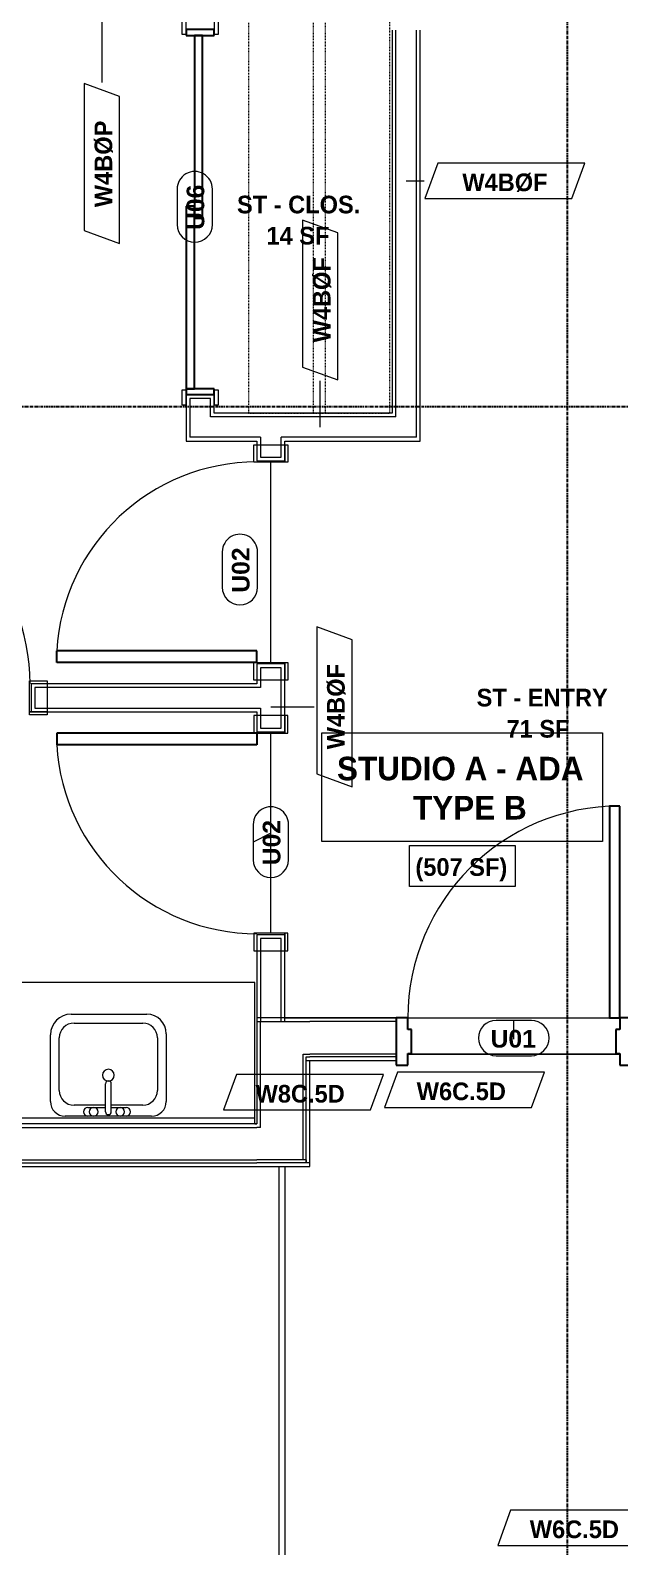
# Model space of a CAD drawing. Header units: inches. Extents: x -4058 to -1781, y 9814 to 12264.
# Drawn here: x -3245.6 to -3145.4, y 11653.6 to 11911.1 of the extents above; entities that cross this region are included whole.
import ezdxf

# ---------------------------------------------------------------- set-up
doc = ezdxf.new("R2010")
doc.units = ezdxf.units.IN
doc.header["$MEASUREMENT"] = 0
doc.linetypes.add('Dash', pattern=[0.25, 0.125, -0.125])
doc.linetypes.add('Grid Line 1_2_', pattern=[0.875, 0.5, -0.125, 0.125, -0.125])
for name, color, linetype, lineweight in [('0-1', 7, 'Continuous', 5), ('0-3', 8, 'Continuous', 9), ('A-AREA-IDEN', 2, 'Continuous', 9), ('A-DOOR-1', 7, 'Continuous', 9), ('A-DOOR-2', 10, 'Continuous', 30), ('A-DOOR-3', 31, 'Continuous', 9), ('A-DOOR-4', 31, 'Continuous', 30), ('A-DOOR-FRAM-2', 10, 'Continuous', 30), ('A-DOOR-FRAM-3', 31, 'Continuous', 30), ('A-DOOR-IDEN', 31, 'Continuous', 9), ('A-FLOR-1', 7, 'Continuous', 9), ('A-FLOR-2', 192, 'Continuous', 9), ('A-WALL', 113, 'Continuous', 18), ('A-WALL-2', 250, 'Continuous', 18), ('A-WALL-3', 113, 'Continuous', 9), ('A-WALL-IDEN', 211, 'Continuous', 9), ('I-WALL-1', 7, 'Continuous', 9), ('P-SANR-FIXT', 6, 'Continuous', 9), ('Q-CASE', 31, 'Continuous', 9), ('Q-CASE-HDLN', 31, 'Dash', 9), ('S-GRID-1', 1, 'Grid Line 1_2_', 30)]:
    doc.layers.add(name, color=color, linetype=linetype, lineweight=lineweight)
doc.styles.add('Arial_B', font='arialbd.ttf', dxfattribs={"height": 3})
doc.styles.add('Century Gothic_B', font='GOTHICB.TTF', dxfattribs={"height": 3})
doc.styles.add('Century Gothic_B_1', font='GOTHICB.TTF', dxfattribs={"height": 4})

# ---------------------------------------------------------------- blocks, each defined once
blk = doc.blocks.new('CTR - 1st Phase - Shell_rvt-1-UNIT PLANS - 2ND FLOOR')
at = {"layer": 'A-FLOR-1'}
for p, q in [((-3181.44, 11737.24), (-3145.44, 11737.24)), ((-3145.44, 11737.24), (-3181.44, 11737.24)), ((-3203.32, 11647.86), (-3203.32, 11718.11)), ((-3202.37, 11718.11), (-3202.37, 11647.86))]:
    blk.add_line(p, q, dxfattribs=at)
blk = doc.blocks.new('HOLLOW METAL - UNIT DOOR-2191978-UNIT PLANS - 2ND FLOOR')
at = {"layer": 'A-DOOR-1'}
blk.add_arc((18, 3.875), 36, 90, 180, dxfattribs=at)
at = {"layer": 'A-DOOR-2'}
for p, q in [((18, 39.875), (16.25, 39.875)), ((16.25, 39.875), (16.25, 3.875)), ((18, 3.875), (18, 39.875)), ((16.25, 3.875), (18, 3.875))]:
    blk.add_line(p, q, dxfattribs=at)
at = {"layer": 'A-DOOR-FRAM-2'}
for p, q in [((-18, 3.875), (-20, 3.875)), ((-20, 3.875), (-20, -4.125)), ((-18, 1.9375), (-18, 3.875)), ((18, 3.875), (18, 1.9375)), ((20, 3.875), (18, 3.875)), ((20, -4.125), (20, 3.875)), ((-17.375, 1.9375), (-18, 1.9375)), ((-17.375, -2.1875), (-17.375, 1.9375)), ((18, 1.9375), (17.375, 1.9375)), ((17.375, 1.9375), (17.375, -2.1875)), ((-18, -4.125), (-18, -2.1875)), ((-18, -2.1875), (-17.375, -2.1875)), ((17.375, -2.1875), (18, -2.1875)), ((18, -2.1875), (18, -4.125)), ((-20, -4.125), (-18, -4.125)), ((18, -4.125), (20, -4.125))]:
    blk.add_line(p, q, dxfattribs=at)
blk = doc.blocks.new('CTR - 1st Phase - Common Walls_rvt-1-UNIT PLANS - 2ND FLOOR')
at = {"layer": 'A-WALL-2'}
for p, q in [((-3206.47, 11742.74), (-3199.22, 11742.74)), ((-3206.47, 11724.74), (-3206.47, 11742.74)), ((-3199.22, 11742.74), (-3198.1, 11742.74)), ((-3183.44, 11742.74), (-3198.1, 11742.74)), ((-3199.22, 11737.24), (-3198.72, 11737.24)), ((-3199.22, 11719.24), (-3199.22, 11737.24)), ((-3198.72, 11737.24), (-3198.1, 11737.24)), ((-3183.44, 11737.24), (-3198.1, 11737.24)), ((-3198.72, 11736.11), (-3198.72, 11736.74)), ((-3198.72, 11736.74), (-3198.1, 11736.74)), ((-3198.72, 11736.11), (-3198.72, 11736.74)), ((-3198.72, 11736.11), (-3198.1, 11736.11)), ((-3198.72, 11719.24), (-3198.72, 11736.11)), ((-3183.44, 11736.74), (-3198.1, 11736.74)), ((-3334.91, 11724.74), (-3207.1, 11724.74)), ((-3206.47, 11724.74), (-3207.1, 11724.74)), ((-3342.04, 11719.24), (-3207.1, 11719.24)), ((-3206.47, 11719.24), (-3207.1, 11719.24)), ((-3199.22, 11719.24), (-3206.47, 11719.24)), ((-3198.72, 11719.24), (-3199.22, 11719.24)), ((-3198.72, 11719.24), (-3198.72, 11718.74)), ((-3198.72, 11718.74), (-3198.72, 11719.24)), ((-3342.04, 11718.74), (-3207.1, 11718.74)), ((-3198.72, 11718.74), (-3207.1, 11718.74)), ((-3198.1, 11718.74), (-3198.72, 11718.74))]:
    blk.add_line(p, q, dxfattribs=at)
at = {"layer": 'I-WALL-1'}
for p, q in [((-3207.1, 11743.36), (-3207.1, 11725.36)), ((-3206.47, 11743.36), (-3207.1, 11743.36)), ((-3198.1, 11743.36), (-3206.47, 11743.36)), ((-3183.44, 11743.36), (-3198.1, 11743.36)), ((-3198.1, 11736.11), (-3183.44, 11736.11)), ((-3198.1, 11718.74), (-3198.1, 11736.11)), ((-3207.1, 11725.36), (-3295.79, 11725.36)), ((-3342.54, 11718.11), (-3207.1, 11718.11)), ((-3207.1, 11718.11), (-3198.1, 11718.11)), ((-3198.1, 11718.11), (-3198.1, 11718.74))]:
    blk.add_line(p, q, dxfattribs=at)
at = {"layer": '0-3'}
blk.add_blockref('HOLLOW METAL - UNIT DOOR-2191978-UNIT PLANS - 2ND FLOOR', (-3163.44, 11739.49), dxfattribs=at)
blk = doc.blocks.new('CTR - 1st Phase - Structure_rvt-1-UNIT PLANS - 2ND FLOOR')
at = {"layer": 'S-GRID-1'}
for p, q in [((-3154.32, 9814.03), (-3154.32, 12247.5)), ((-1781.27, 11847.19), (-4041.78, 11847.19))]:
    blk.add_line(p, q, dxfattribs=at)
blk = doc.blocks.new('SLIDING - FLUSH - SLIDING - FLUSH - 5-0 x 6-8-3934327-UNIT PLANS - 2ND FLOOR')
at = {"layer": 'A-DOOR-3'}
for p, q in [((-30.25, 3), (-32.75, 3)), ((-32.75, 3), (-32.75, 2.25)), ((-30.25, 2.25), (-30.25, 3)), ((30.25, 3), (30.25, 2.25)), ((32.75, 3), (30.25, 3)), ((32.75, 2.25), (32.75, 3)), ((-32.75, 2.25), (-30.25, 2.25)), ((30.25, 2.25), (32.75, 2.25)), ((-30.25, -2.5), (-32.75, -2.5)), ((-32.75, -2.5), (-32.75, -3.25)), ((-30.25, -3.25), (-30.25, -2.5)), ((32.75, -2.5), (30.25, -2.5)), ((30.25, -2.5), (30.25, -3.25)), ((32.75, -3.25), (32.75, -2.5)), ((-32.75, -3.25), (-30.25, -3.25)), ((30.25, -3.25), (32.75, -3.25))]:
    blk.add_line(p, q, dxfattribs=at)
at = {"layer": 'A-DOOR-4'}
for p, q in [((1, 2.25), (-30, 2.25)), ((-30, 2.25), (-30, 0.87)), ((-30, 0.87), (1, 0.87)), ((30, 0.87), (-1, 0.87)), ((-1, 0.87), (-1, -0.5)), ((1, 0.87), (1, 2.25)), ((30, -0.5), (30, 0.87)), ((-1, -0.5), (30, -0.5))]:
    blk.add_line(p, q, dxfattribs=at)
at = {"layer": 'A-DOOR-FRAM-3'}
for p, q in [((-30, 2.25), (-31, 2.25)), ((-31, 2.25), (-31, -2.5)), ((-30, -2.5), (-30, 2.25)), ((31, 2.25), (30, 2.25)), ((30, 2.25), (30, -2.5)), ((31, -2.5), (31, 2.25)), ((-31, -2.5), (-30, -2.5)), ((30, -2.5), (31, -2.5))]:
    blk.add_line(p, q, dxfattribs=at)
blk = doc.blocks.new('SWING - SINGLE - FLUSH - SWING - FLUSH - 2-10 x 6-8 - PRIVACY-4346068-UNIT PLANS - 2ND FLOOR')
at = {"layer": 'A-DOOR-3'}
for p, q in [((-20, 2.37), (-20, 2.87)), ((-20, 2.87), (-17, 2.87)), ((-17, 2.87), (-17, 2.37)), ((17, 2.37), (17, 2.87)), ((17, 2.87), (20, 2.87)), ((20, 2.87), (20, 2.37)), ((-20, 2.37), (-17, 2.37)), ((-20, -2.88), (-20, 2.37)), ((-17, 2.37), (-20, 2.37)), ((-17, 2.37), (-17, -2.88)), ((17, 2.37), (20, 2.37)), ((17, -2.88), (17, 2.37)), ((20, 2.37), (17, 2.37)), ((20, 2.37), (20, -2.88)), ((-17, -2.88), (-20, -2.88)), ((20, -2.88), (17, -2.88))]:
    blk.add_line(p, q, dxfattribs=at)
blk.add_arc((17, -2.38), 34.07, 180, 266.6343, dxfattribs=at)
at = {"layer": 'A-DOOR-4'}
for p, q in [((15, -2.38), (15, -36.38)), ((17, -2.38), (15, -2.38)), ((17, -2.38), (17, -36.38)), ((17, -36.38), (15, -36.38))]:
    blk.add_line(p, q, dxfattribs=at)
blk = doc.blocks.new('OD_CW_Closet - OD_CW_Closet-3786619-UNIT PLANS - 2ND FLOOR')
at = {"layer": 'Q-CASE-HDLN'}
for p, q in [((68.99, 24), (0.74, 24)), ((0.74, 24), (0.74, 0)), ((68.99, 0), (68.99, 24)), ((0.74, 13), (68.99, 13)), ((0.74, 11), (68.99, 11)), ((0.74, 0), (68.99, 0))]:
    blk.add_line(p, q, dxfattribs=at)
blk = doc.blocks.new('SWING - SINGLE - FLUSH - SWING - FLUSH - 2-10 x 6-8 - PRIVACY-4346070-UNIT PLANS - 2ND FLOOR')
at = {"layer": 'A-DOOR-3'}
for p, q in [((-20, 2.37), (-20, 2.87)), ((-20, 2.87), (-17, 2.87)), ((-17, 2.87), (-17, 2.37)), ((17, 2.37), (17, 2.87)), ((17, 2.87), (20, 2.87)), ((20, 2.87), (20, 2.37)), ((-20, 2.37), (-17, 2.37)), ((-20, -2.88), (-20, 2.37)), ((-17, 2.37), (-20, 2.37)), ((-17, 2.37), (-17, -2.88)), ((17, 2.37), (20, 2.37)), ((17, -2.88), (17, 2.37)), ((20, 2.37), (17, 2.37)), ((20, 2.37), (20, -2.88)), ((-17, -2.88), (-20, -2.88)), ((20, -2.88), (17, -2.88))]:
    blk.add_line(p, q, dxfattribs=at)
blk.add_arc((17, -2.38), 34.07, 180, 266.6343, dxfattribs=at)
at = {"layer": 'A-DOOR-4'}
for p, q in [((15, -2.38), (15, -36.38)), ((17, -2.38), (15, -2.38)), ((17, -2.38), (17, -36.38)), ((17, -36.38), (15, -36.38))]:
    blk.add_line(p, q, dxfattribs=at)
blk = doc.blocks.new('M_Sink Vanity-Square - 500 x 440mm-1372835-UNIT PLANS - 2ND FLOOR')
at = {"layer": 'P-SANR-FIXT'}
for p, q in [((-5.72, 10.23), (7.14, 10.23)), ((-5.22, 8.73), (6.46, 8.73)), ((-9.22, -4.59), (-9.22, 6.73)), ((-7.72, -2.72), (-7.72, 6.23)), ((8.96, 6.23), (8.96, -2.72)), ((10.46, 6.91), (10.46, -4.59)), ((0.12, -6.33), (0.12, -1.59)), ((1.12, -6.33), (1.12, -1.59)), ((7.96, -7.09), (-6.72, -7.09)), ((0.12, -5.22), (-5.22, -5.22)), ((-2.88, -5.59), (0.12, -5.59)), ((3.62, -7.09), (-2.88, -7.09)), ((6.46, -5.22), (1.12, -5.22)), ((1.12, -5.59), (3.62, -5.59))]:
    blk.add_line(p, q, dxfattribs=at)
for centre, radius, start, end in [((-5.72, 6.73), 3.5, 90, 180), ((-5.22, 6.23), 2.5, 90, 180), ((6.46, 6.23), 2.5, 360, 90), ((7.14, 6.91), 3.32, 360, 90), ((0.62, -0.13), 1, 360, 180), ((0.62, -0.13), 1, 180, 0), ((0.62, -1.59), 0.5, 360, 180), ((-6.72, -4.59), 2.5, 180, 270), ((-5.22, -2.72), 2.5, 180, 270), ((6.46, -2.72), 2.5, 270, 360), ((7.96, -4.59), 2.5, 270, 0), ((-2.88, -6.34), 0.75, 90, 270), ((-1.88, -6.34), 0.75, 360, 180), ((-1.88, -6.34), 0.75, 180, 0), ((0.62, -6.33), 0.5, 180, 0), ((2.62, -6.34), 0.75, 0, 180), ((2.62, -6.34), 0.75, 180, 0), ((3.62, -6.34), 0.75, 270, 90)]:
    blk.add_arc(centre, radius, start, end, dxfattribs=at)
blk = doc.blocks.new('Bath Vanity - Bath Vanity 48_-3150017-UNIT PLANS - 2ND FLOOR')
at = {"layer": 'Q-CASE'}
for p, q in [((24.74, 24), (-23.26, 24)), ((-23.26, 24), (-23.26, 1)), ((24.74, 1), (24.74, 24))]:
    blk.add_line(p, q, dxfattribs=at)
blk = doc.blocks.new('BATHROOM MIRROR - BATHROOM MIRROR 48_-3123886-UNIT PLANS - 2ND FLOOR')
at = {"layer": 'Q-CASE'}
for p, q in [((-23.26, -23), (24.74, -23)), ((-23.26, -23), (-23.26, -24)), ((24.74, -24), (24.74, -23)), ((24.74, -24), (-23.26, -24))]:
    blk.add_line(p, q, dxfattribs=at)
blk = doc.blocks.new('SWING - SINGLE - FLUSH - SWING - FLUSH - 2-10 x 6-8 - PRIVACY-4346067-UNIT PLANS - 2ND FLOOR')
at = {"layer": 'A-DOOR-3'}
for p, q in [((-17, 2.87), (-20, 2.87)), ((-20, 2.87), (-20, -2.38)), ((-17, -2.38), (-17, 2.87)), ((20, 2.87), (17, 2.87)), ((17, 2.87), (17, -2.38)), ((20, -2.38), (20, 2.87)), ((-20, -2.38), (-17, -2.38)), ((-17, -2.38), (-20, -2.38)), ((-20, -2.38), (-20, -2.88)), ((-17, -2.88), (-17, -2.38)), ((17, -2.38), (20, -2.38)), ((20, -2.38), (17, -2.38)), ((17, -2.38), (17, -2.88)), ((20, -2.88), (20, -2.38)), ((-20, -2.88), (-17, -2.88)), ((17, -2.88), (20, -2.88))]:
    blk.add_line(p, q, dxfattribs=at)
blk.add_arc((17, 2.37), 34.07, 93.3657, 180, dxfattribs=at)
at = {"layer": 'A-DOOR-4'}
for p, q in [((15, 2.37), (15, 36.38)), ((17, 36.38), (15, 36.38)), ((17, 2.37), (17, 36.38)), ((17, 2.37), (15, 2.37))]:
    blk.add_line(p, q, dxfattribs=at)
blk = doc.blocks.new('Wall Tag - Arch Wall-3956453-UNIT PLANS - 2ND FLOOR')
at = {"layer": 'A-WALL-IDEN'}
for p, q in [((-0.3561, 0.0937), (-0.4244, -0.0937)), ((0.4244, 0.0937), (-0.3561, 0.0937)), ((0.3561, -0.0937), (0.4244, 0.0937)), ((-0.4244, -0.0937), (0.3561, -0.0937))]:
    blk.add_line(p, q, dxfattribs=at)
blk = doc.blocks.new('Door Tag - Type Mark-2601225-UNIT PLANS - 2ND FLOOR')
at = {"layer": 'A-DOOR-IDEN'}
for p, q in [((0.09375, 0.09375), (-0.09375, 0.09375)), ((-0.09375, -0.09375), (0.09375, -0.09375))]:
    blk.add_line(p, q, dxfattribs=at)
for centre, start, end in [((-0.09375, 0), 90, 270), ((0.09375, 0), 270, 90)]:
    blk.add_arc(centre, 0.09375, start, end, dxfattribs=at)

msp = doc.modelspace()

# ---------------------------------------------------------------- linework, layer by layer
at = {"layer": 'A-AREA-IDEN', "flags": 128}
for points in [[(-3196.04, 11791.79), (-3148.33, 11791.79), (-3148.33, 11773.34), (-3196.04, 11773.34)], [(-3181.15, 11772.67), (-3163.22, 11772.67), (-3163.22, 11765.67), (-3181.15, 11765.67)]]:
    msp.add_lwpolyline(points, close=True, dxfattribs=at)
at = {"layer": 'A-DOOR-IDEN'}
for p, q in [((-3204.72, 11774.74), (-3207.72, 11773.23)), ((-3163.44, 11739.74), (-3163.44, 11742.95))]:
    msp.add_line(p, q, dxfattribs=at)
at = {"layer": 'A-FLOR-2'}
for p, q in [((-3204.72, 11803.74), (-3204.72, 11837.74)), ((-3204.72, 11757.74), (-3204.72, 11791.74)), ((-3202.35, 11743.37), (-3147.19, 11743.37)), ((-3207.47, 11725.37), (-3207.1, 11725.37))]:
    msp.add_line(p, q, dxfattribs=at)
at = {"layer": 'A-WALL'}
for p, q in [((-3183.47, 11845.49), (-3183.47, 11911.12)), ((-3179.97, 11841.99), (-3179.97, 11911.12)), ((-3214.97, 11848.61), (-3218.47, 11848.61)), ((-3218.47, 11848.61), (-3218.47, 11841.99)), ((-3214.97, 11845.49), (-3214.97, 11848.61)), ((-3183.47, 11845.49), (-3214.97, 11845.49)), ((-3206.47, 11841.99), (-3218.47, 11841.99)), ((-3206.47, 11841.99), (-3206.47, 11838.61)), ((-3202.97, 11838.61), (-3202.97, 11841.99)), ((-3179.97, 11841.99), (-3202.97, 11841.99)), ((-3206.47, 11838.61), (-3202.97, 11838.61)), ((-3202.97, 11802.86), (-3206.47, 11802.86)), ((-3206.47, 11802.86), (-3206.47, 11799.49)), ((-3202.97, 11792.61), (-3202.97, 11802.86)), ((-3244.85, 11799.49), (-3244.85, 11795.99)), ((-3206.47, 11799.49), (-3244.85, 11799.49)), ((-3244.85, 11795.99), (-3206.47, 11795.99)), ((-3206.47, 11795.99), (-3206.47, 11792.61)), ((-3206.47, 11792.61), (-3202.97, 11792.61)), ((-3202.97, 11756.86), (-3206.47, 11756.86)), ((-3206.47, 11756.86), (-3206.47, 11742.74)), ((-3202.97, 11742.74), (-3202.97, 11756.86))]:
    msp.add_line(p, q, dxfattribs=at)
at = {"layer": 'A-WALL-3'}
for p, q in [((-3184.1, 11911.12), (-3184.1, 11846.11)), ((-3179.35, 11841.36), (-3179.35, 11911.12)), ((-3214.35, 11849.24), (-3219.1, 11849.24)), ((-3219.1, 11849.24), (-3219.1, 11841.36)), ((-3214.35, 11846.11), (-3214.35, 11849.24)), ((-3184.1, 11846.11), (-3214.35, 11846.11)), ((-3219.1, 11841.36), (-3207.1, 11841.36)), ((-3207.1, 11841.36), (-3207.1, 11837.99)), ((-3202.35, 11837.99), (-3202.35, 11841.36)), ((-3202.35, 11841.36), (-3179.35, 11841.36)), ((-3207.1, 11837.99), (-3202.35, 11837.99)), ((-3202.35, 11803.49), (-3207.1, 11803.49)), ((-3207.1, 11803.49), (-3207.1, 11800.11)), ((-3202.35, 11791.99), (-3202.35, 11803.49)), ((-3207.1, 11800.11), (-3245.47, 11800.11)), ((-3245.47, 11800.11), (-3245.47, 11795.36)), ((-3245.47, 11795.36), (-3207.1, 11795.36)), ((-3207.1, 11795.36), (-3207.1, 11791.99)), ((-3207.1, 11791.99), (-3202.35, 11791.99)), ((-3202.35, 11757.49), (-3207.1, 11757.49)), ((-3207.1, 11757.49), (-3207.1, 11742.74)), ((-3202.35, 11742.74), (-3202.35, 11757.49)), ((-3207.1, 11742.74), (-3202.35, 11742.74))]:
    msp.add_line(p, q, dxfattribs=at)
at = {"layer": 'A-WALL-IDEN'}
for p, q in [((-3233.44, 11916.74), (-3233.44, 11902.24)), ((-3181.72, 11885.56), (-3178.69, 11885.56)), ((-3196.33, 11843.74), (-3196.33, 11851.58)), ((-3204.72, 11796.22), (-3197.34, 11796.22))]:
    msp.add_line(p, q, dxfattribs=at)

# ---------------------------------------------------------------- block references
at = {"layer": '0-1'}
for name in ['CTR - 1st Phase - Structure_rvt-1-UNIT PLANS - 2ND FLOOR', 'CTR - 1st Phase - Shell_rvt-1-UNIT PLANS - 2ND FLOOR', 'CTR - 1st Phase - Common Walls_rvt-1-UNIT PLANS - 2ND FLOOR']:
    msp.add_blockref(name, (0, 0), dxfattribs=at)
at = {"layer": 'A-DOOR-3'}
for name, p, rotation in [('SLIDING - FLUSH - SLIDING - FLUSH - 5-0 x 6-8-3934327-UNIT PLANS - 2ND FLOOR', (-3216.85, 11880.24), 90.00000000004533), ('SWING - SINGLE - FLUSH - SWING - FLUSH - 2-10 x 6-8 - PRIVACY-4346068-UNIT PLANS - 2ND FLOOR', (-3204.72, 11820.74), 270.0000000000333), ('SWING - SINGLE - FLUSH - SWING - FLUSH - 2-10 x 6-8 - PRIVACY-4346070-UNIT PLANS - 2ND FLOOR', (-3262.72, 11797.74), 180), ('SWING - SINGLE - FLUSH - SWING - FLUSH - 2-10 x 6-8 - PRIVACY-4346067-UNIT PLANS - 2ND FLOOR', (-3204.72, 11774.74), 90.00000000003335)]:
    msp.add_blockref(name, p, dxfattribs=dict(at, rotation=rotation))
at = {"layer": 'A-DOOR-IDEN', "xscale": 31.99999999999999, "yscale": 31.99999999999999, "zscale": 31.99999999999999, "rotation": 89.99999999999955}
for p in [(-3217.65, 11881.14), (-3209.97, 11819.53), (-3204.72, 11773.23)]:
    msp.add_blockref('Door Tag - Type Mark-2601225-UNIT PLANS - 2ND FLOOR', p, dxfattribs=at)
at = {"layer": 'A-DOOR-IDEN', "xscale": 31.99999999999999, "yscale": 31.99999999999999, "zscale": 31.99999999999999}
msp.add_blockref('Door Tag - Type Mark-2601225-UNIT PLANS - 2ND FLOOR', (-3163.44, 11739.95), dxfattribs=at)
at = {"layer": 'A-WALL-IDEN', "xscale": 31.99999999999999, "yscale": 31.99999999999999, "zscale": 31.99999999999999, "rotation": 89.99999999999955}
for p in [(-3233.44, 11888.5), (-3196.33, 11865.31), (-3193.92, 11796.22)]:
    msp.add_blockref('Wall Tag - Arch Wall-3956453-UNIT PLANS - 2ND FLOOR', p, dxfattribs=at)
at = {"layer": 'A-WALL-IDEN', "xscale": 31.99999999999999, "yscale": 31.99999999999999, "zscale": 31.99999999999999}
for p in [(-3164.96, 11885.56), (-3199.18, 11730.74), (-3171.8, 11731.16), (-3152.58, 11656.77)]:
    msp.add_blockref('Wall Tag - Arch Wall-3956453-UNIT PLANS - 2ND FLOOR', p, dxfattribs=at)
at = {"layer": 'P-SANR-FIXT'}
msp.add_blockref('M_Sink Vanity-Square - 500 x 440mm-1372835-UNIT PLANS - 2ND FLOOR', (-3232.95, 11733.77), dxfattribs=at)
at = {"layer": 'Q-CASE', "rotation": 270.000000000021}
msp.add_blockref('OD_CW_Closet - OD_CW_Closet-3786619-UNIT PLANS - 2ND FLOOR', (-3208.51, 11915.1), dxfattribs=at)
at = {"layer": 'Q-CASE'}
for name, p in [('Bath Vanity - Bath Vanity 48_-3150017-UNIT PLANS - 2ND FLOOR', (-3232.21, 11725.36)), ('BATHROOM MIRROR - BATHROOM MIRROR 48_-3123886-UNIT PLANS - 2ND FLOOR', (-3232.21, 11749.37))]:
    msp.add_blockref(name, p, dxfattribs=at)

# ---------------------------------------------------------------- texts
at = {"layer": 'A-AREA-IDEN', "attachment_point": 1}
for s, insert, char_height, width, style in [('ST - CLOS.', (-3210.47, 11883.03), 3, 24.543, 'Century Gothic_B'), ('14 SF', (-3205.47, 11877.74), 3, 12.423, 'Century Gothic_B'), ('ST - ENTRY', (-3169.75, 11799.28), 3, 24.745, 'Century Gothic_B'), ('71 SF', (-3164.67, 11793.98), 3, 12.423, 'Century Gothic_B'), ('STUDIO A - ADA', (-3193.48, 11787.73), 4, 51.51, 'Century Gothic_B_1'), ('TYPE B', (-3180.56, 11781.07), 4, 20.301, 'Century Gothic_B_1'), ('(507 SF)', (-3180.15, 11770.5), 3, 19.19, 'Century Gothic_B')]:
    msp.add_mtext(s, dxfattribs=dict(at, insert=insert, char_height=char_height, width=width, style=style))
at = {"layer": 'A-DOOR-IDEN', "char_height": 3, "width": 9.393, "attachment_point": 1, "rotation": 90, "style": 'Arial_B'}
for s, insert in [('U06', (-3219.03, 11877.21)), ('U02', (-3211.35, 11815.6)), ('U02', (-3206.1, 11769.3))]:
    msp.add_mtext(s, dxfattribs=dict(at, insert=insert))
at = {"layer": 'A-DOOR-IDEN', "insert": (-3167.37, 11741.33), "char_height": 3, "width": 9.393, "attachment_point": 1, "style": 'Arial_B'}
msp.add_mtext('U01', dxfattribs=at)
at = {"layer": 'A-WALL-IDEN', "char_height": 3, "attachment_point": 1, "rotation": 90, "style": 'Century Gothic_B'}
for s, insert, width in [('W4BØP', (-3234.68, 11881.07), 17.877), ('W4BØF', (-3197.58, 11858.1), 17.372), ('W4BØF', (-3195.17, 11789), 17.372)]:
    msp.add_mtext(s, dxfattribs=dict(at, insert=insert, width=width))
at = {"layer": 'A-WALL-IDEN', "char_height": 3, "attachment_point": 1, "style": 'Century Gothic_B'}
for s, insert, width in [('W4BØF', (-3172.18, 11886.8), 17.372), ('W8C.5D', (-3207.32, 11731.99), 19.594), ('W6C.5D', (-3179.93, 11732.4), 19.594), ('W6C.5D', (-3160.72, 11658.01), 19.594)]:
    msp.add_mtext(s, dxfattribs=dict(at, insert=insert, width=width))

doc.saveas('drawing.dxf')
